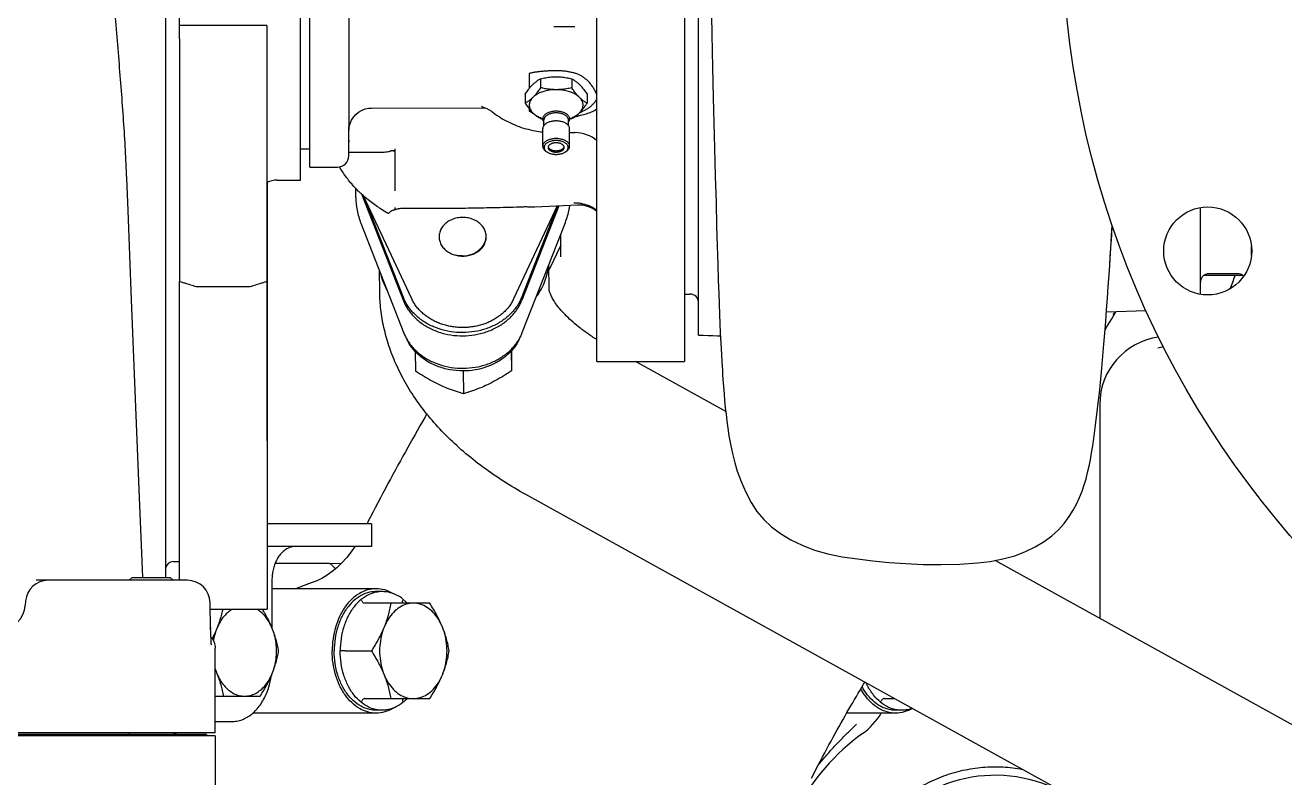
# Model space of a CAD drawing. Header units: millimetres. Extents: x 156850 to 204135, y 56350 to 74150.
# Drawn here: x 174448.3 to 174671.2, y 61347.1 to 61480.2 of the extents above; entities that cross this region are included whole.
import ezdxf

# ---------------------------------------------------------------- set-up
doc = ezdxf.new("R2010")
doc.units = ezdxf.units.MM
doc.header["$LTSCALE"] = 150
doc.layers.add('-----33 Equipment', color=5, linetype='Continuous')

# ---------------------------------------------------------------- blocks, each defined once
blk = doc.blocks.new('X-2F-PLAN$0$A$C73FA2420')
at = {"color": 0, "linetype": 'Continuous'}
for p, q in [((1600.24, 1156.3), (1600.24, 1276.97)), ((1600.46, 1157.86), (1600.46, 1272.86)), ((1600.73, 1156.34), (1600.73, 1274.36)), ((1624.08, 1189.87), (1623.3, 1189.94)), ((1627.73, 1161.23), (1627.73, 1188)), ((1600.73, 1171.63), (1600.46, 1171.63)), ((1628.24, 1171.01), (1627.73, 1171.52)), ((1628.24, 1171.01), (1628.24, 1164.26)), ((1693.13, 1171.75), (1698.85, 1171.97)), ((1698.85, 1171.97), (1699.55, 1172)), ((1600.73, 1163.63), (1600.46, 1163.63)), ((1628.24, 1164.26), (1627.73, 1163.75)), ((1628.24, 1165.05), (1857.72, 1165.08)), ((1631.03, 1163.8), (1631.03, 1162.66)), ((1627.73, 1162.65), (1680.59, 1162.66)), ((1723.51, 1162.66), (1680.59, 1162.66)), ((1723.51, 1162.66), (1736.29, 1162.66)), ((1725.95, 1162.66), (1725.95, 1147.16)), ((1679.65, 1150.16), (1679.65, 1159.66)), ((1600.46, 1157.86), (1600.24, 1157.86)), ((1617.5, 1157.06), (1617.95, 1157.08)), ((1617.72, 1157.07), (1618.2, 1157.09)), ((1617.95, 1157.08), (1618.76, 1157.11)), ((1618.46, 1157.1), (1619.38, 1157.13)), ((1619.06, 1157.12), (1619.73, 1157.14)), ((1619.38, 1157.13), (1620.46, 1157.16)), ((1620.08, 1157.15), (1621.25, 1157.18)), ((1620.84, 1157.17), (1622.1, 1157.2)), ((1622.6, 1157.21), (1622.6, 1147.15)), ((1622.99, 1157.22), (1623.63, 1157.23)), ((1622.99, 1157.22), (1622.99, 1157.22)), ((1623.63, 1157.23), (1623.72, 1157.23)), ((1623.72, 1157.23), (1623.74, 1157.23)), ((1600.24, 1156.3), (1587.25, 1156.3)), ((1600.73, 1156.34), (1615.73, 1156.34)), ((1602.73, 1156.34), (1602.73, 1153.41)), ((1607.23, 1156.34), (1607.23, 1148.36)), ((1604.23, 1127.84), (1604.23, 1149.67)), ((1627.73, 1146.28), (1619.35, 1146.28)), ((1624.1, 1147.15), (1622.6, 1147.15)), ((1680.59, 1147.16), (1624.1, 1147.15)), ((1680.59, 1147.14), (1624.1, 1147.15)), ((1626.23, 1127.84), (1626.23, 1146.28)), ((1633.73, 1128.68), (1633.73, 1147.15)), ((1637.73, 1128.68), (1637.73, 1147.15)), ((1723.51, 1147.16), (1680.59, 1147.16)), ((1698.13, 1147.14), (1680.59, 1147.14)), ((1725.9, 1147.16), (1723.51, 1147.16)), ((1630.73, 1136.44), (1630.73, 1145.7)), ((1698.54, 1145.38), (1698.54, 1141.22)), ((1698.54, 1141.22), (1704.08, 1141.22)), ((1700.83, 1139.58), (1786.68, 1139.59)), ((1700.83, 1139.58), (1700.83, 1134.67)), ((1704.08, 1141.22), (1788.97, 1141.23)), ((1704.08, 1141.22), (1704.08, 1139.58)), ((1627.7, 1138.17), (1627.7, 1138.18)), ((1630.67, 1134.04), (1630.73, 1136.42)), ((1630.73, 1136.42), (1630.73, 1136.44)), ((1615.23, 1133.31), (1615.23, 1128.68)), ((1702.83, 1132.67), (1707.98, 1132.67)), ((1703.49, 1132.67), (1703.49, 1126.62)), ((1751.51, 1132.67), (1707.35, 1132.67)), ((1690.89, 1130.53), (1671.46, 1122.92)), ((1696.08, 1130.4), (1677.2, 1122.99)), ((1677.51, 1121.53), (1695.85, 1130.14)), ((1695.46, 1131.44), (1697.12, 1131.46)), ((1606.8, 1129.87), (1606.8, 1118.35)), ((1623.67, 1118.35), (1623.67, 1129.87)), ((1637.73, 1128.68), (1633.73, 1128.68)), ((1677.77, 1123), (1695.21, 1129.84)), ((1711.28, 1128.68), (1711.35, 1108.61)), ((1604.73, 1126.78), (1604.73, 1127.84)), ((1625.73, 1126.78), (1625.73, 1127.84)), ((1678.78, 1127.21), (1682.55, 1127.26)), ((1692.83, 1125.96), (1692.73, 1125.8)), ((1693.71, 1124.52), (1693.28, 1124.52)), ((1704.04, 1124.52), (1696.66, 1124.52)), ((1693.57, 1123.1), (1693.57, 1115.17)), ((1668.23, 1120.91), (1664.73, 1120.87)), ((1664.77, 1112.42), (1660.75, 1112.37)), ((1668.37, 1103.92), (1664.81, 1103.87)), ((1693.99, 1095.78), (1677.51, 1103.51)), ((1573.25, 975.43), (1642.89, 1101.33)), ((1671.56, 1101.97), (1691.05, 1094.35)), ((1694, 1095.52), (1677.29, 1102.05)), ((1693.99, 1095.75), (1677.86, 1102.05)), ((1713.74, 1101.48), (1712.15, 1101.48)), ((1693.78, 1099.73), (1694.17, 1092.22)), ((1711.14, 1100.74), (1710.76, 1100.74)), ((1717.41, 1100.74), (1714.74, 1100.74)), ((1679.19, 1097.21), (1683.56, 1097.27)), ((1683.22, 1096.98), (1682.64, 1097.26)), ((1704.51, 1098.36), (1707.64, 1098.36)), ((1708.2, 1098.15), (1709.18, 1098.15)), ((1716.47, 1098.73), (1714.88, 1098.73)), ((1684.94, 1095.17), (1688.96, 1095.17)), ((1725.71, 1096.37), (1725.71, 1092.69)), ((1704.51, 1093.6), (1707.64, 1093.6)), ((1706.95, 1093.6), (1706.95, 1092.69)), ((1708.2, 1093.82), (1709.18, 1093.82)), ((1716.47, 1093.23), (1714.88, 1093.23)), ((1713.74, 1090.48), (1712.15, 1090.48)), ((1666.45, 1088.76), (1666.45, 1073.26)), ((1666.45, 1088.76), (1667.95, 1088.76)), ((1667.95, 1088.76), (1740.25, 1088.77)), ((1657.62, 1065.98), (1666.45, 1081.95)), ((1668.07, 1073.26), (1666.45, 1073.26)), ((1740.25, 1073.27), (1668.07, 1073.26)), ((1678.36, 1073.27), (1678.36, 1072.3)), ((1671.09, 1070.77), (1790.48, 1070.77)), ((1648.53, 1064.38), (1648.53, 1064.38)), ((1604.23, 1035.91), (1604.23, 1044.58)), ((1606.8, 1037.94), (1606.8, 1036.09)), ((1604.73, 1034.85), (1604.73, 1035.91)), ((1599.5, 960.91), (1631.24, 1018.28)), ((1640.13, 1004.47), (1640.13, 1004.47)), ((1658.85, 999.78), (1621, 999.78)), ((1674.02, 997.65), (1675.24, 996.92)), ((1674.72, 997.43), (1674.72, 997.42)), ((1674.72, 997.43), (1675.23, 996.98)), ((1675.42, 991.56), (1675.18, 998.6)), ((1681.75, 998.13), (1683.48, 998.02)), ((1683.48, 998.02), (1684.98, 997.93)), ((1683.56, 998.02), (1686.64, 997.81)), ((1684.98, 997.93), (1686.44, 997.83)), ((1686.64, 997.81), (1688.79, 997.67)), ((1688.75, 997.68), (1690.51, 997.56)), ((1688.92, 997.67), (1690.52, 997.56)), ((1678.34, 981.98), (1680.45, 981.98)), ((1680.45, 981.98), (1683.98, 981.98)), ((1681.65, 974.43), (1681.65, 981.39)), ((1683.98, 981.98), (1693.65, 981.98)), ((1681.97, 975.36), (1681.97, 980.46)), ((1685.22, 972.94), (1686.77, 972.94))]:
    blk.add_line(p, q, dxfattribs=at)
for points in [[(1627.73, 1175.79), (1627.74, 1175.89), (1627.77, 1175.98), (1627.78, 1176)], [(1640.9, 1169.65), (1659.86, 1170.43), (1677.38, 1171.14), (1693.13, 1171.75)], [(1628.24, 1169.12), (1634, 1169.36), (1640.9, 1169.65)], [(1616.33, 1156.99), (1616.32, 1156.99), (1616.33, 1156.99), (1616.36, 1157), (1616.42, 1157), (1616.49, 1157.01), (1616.58, 1157.01), (1616.69, 1157.02), (1616.82, 1157.03), (1616.96, 1157.04), (1617.13, 1157.05), (1617.31, 1157.06), (1617.5, 1157.06)], [(1621.66, 1157.19), (1623, 1157.22), (1623.46, 1157.23)], [(1627.7, 1138.17), (1627.09, 1139.8), (1626.23, 1142.11)], [(1633.73, 1131.58), (1632.77, 1132.25), (1631.75, 1133.05), (1630.77, 1133.94), (1629.93, 1134.82), (1629.27, 1135.62), (1628.74, 1136.33), (1628.34, 1136.95), (1628.05, 1137.46), (1627.85, 1137.84), (1627.74, 1138.07), (1627.7, 1138.17)], [(1705.09, 1132.67), (1705.19, 1132.66), (1705.33, 1132.63), (1705.46, 1132.59), (1705.54, 1132.55), (1705.57, 1132.53)], [(1707.28, 1132.67), (1707.94, 1132.61), (1708.57, 1132.45), (1709.15, 1132.2), (1709.69, 1131.86), (1710.16, 1131.44), (1710.56, 1130.96), (1710.88, 1130.41), (1711.12, 1129.8), (1711.25, 1129.14), (1711.28, 1128.68)], [(1657.19, 1118.85), (1656.54, 1119.23), (1655.8, 1119.66), (1655.05, 1120.08), (1654.3, 1120.51), (1653.55, 1120.94), (1652.79, 1121.37), (1652.02, 1121.81), (1651.25, 1122.24), (1650.47, 1122.67), (1649.68, 1123.11), (1648.89, 1123.55), (1648.09, 1123.98), (1647.28, 1124.42), (1646.47, 1124.86), (1645.65, 1125.31), (1644.83, 1125.75), (1643.99, 1126.19), (1643.15, 1126.64), (1642.3, 1127.09), (1641.44, 1127.54), (1640.58, 1127.99), (1639.7, 1128.44), (1638.82, 1128.89), (1637.93, 1129.34), (1637.73, 1129.44)], [(1693.62, 1127.26), (1693.39, 1126.89), (1693.1, 1126.41), (1692.83, 1125.97)], [(1711.44, 1108.84), (1711.34, 1108.56), (1711.19, 1108.23), (1710.98, 1107.85), (1710.73, 1107.44), (1710.51, 1107.15)], [(1711.53, 1109.16), (1711.54, 1109.19), (1711.53, 1109.15), (1711.5, 1109.03), (1711.44, 1108.84)], [(1687.02, 1095.17), (1685.45, 1095.9), (1683.22, 1096.98)], [(1694.17, 1092.22), (1694.18, 1091.97), (1694.14, 1091.34), (1694, 1090.66), (1693.76, 1089.96), (1693.42, 1089.28), (1693.06, 1088.77)], [(1671.09, 1070.77), (1671.08, 1069.95), (1671.07, 1069.08), (1671.04, 1068.25), (1671.01, 1067.47), (1670.97, 1066.91)], [(1592.71, 1050.79), (1593.49, 1050.4), (1594.26, 1050), (1595.01, 1049.61), (1595.76, 1049.22), (1596.49, 1048.84), (1597.2, 1048.46), (1597.91, 1048.08), (1598.6, 1047.71), (1599.28, 1047.34), (1599.95, 1046.98), (1600.6, 1046.62), (1601.25, 1046.26), (1601.88, 1045.91), (1602.51, 1045.56), (1603.13, 1045.21), (1603.73, 1044.86), (1604.33, 1044.52), (1604.92, 1044.18), (1605.5, 1043.85), (1606.08, 1043.51), (1606.64, 1043.18), (1607.2, 1042.86), (1607.75, 1042.53), (1608.29, 1042.21), (1608.83, 1041.89), (1609.36, 1041.58), (1609.72, 1041.36)], [(1704.16, 1067.95), (1699.23, 1067.82), (1694.59, 1067.69), (1690.41, 1067.58)], [(1718.48, 1068.3), (1713.14, 1068.18), (1704.16, 1067.95)], [(1743.52, 1068.83), (1730.83, 1068.57), (1724.36, 1068.42), (1718.48, 1068.3)], [(1664.78, 1066.57), (1664.12, 1066.52), (1663.26, 1066.46), (1662.01, 1066.37), (1660.75, 1066.27), (1659.53, 1066.17), (1658.33, 1066.05), (1657.12, 1065.92), (1655.9, 1065.78), (1654.63, 1065.61), (1653.27, 1065.4), (1651.8, 1065.13), (1650.18, 1064.79), (1648.53, 1064.38)], [(1678.46, 1067.21), (1674.77, 1067.08), (1671.5, 1066.93), (1668.77, 1066.8), (1666.53, 1066.67), (1664.78, 1066.57)], [(1690.41, 1067.58), (1686.88, 1067.49), (1683.63, 1067.38), (1680.8, 1067.29), (1678.46, 1067.21)], [(1648.53, 1064.38), (1647.05, 1063.93), (1645.22, 1063.27), (1643.32, 1062.43), (1641.52, 1061.48), (1639.92, 1060.45), (1638.48, 1059.26), (1637.19, 1057.87), (1636.01, 1056.27), (1634.91, 1054.47), (1633.92, 1052.47), (1633.07, 1050.27), (1632.39, 1047.88), (1631.91, 1045.34), (1631.52, 1042.68), (1631.17, 1039.92), (1630.89, 1037.05), (1630.68, 1034.08), (1630.55, 1031.01), (1630.52, 1027.83), (1630.6, 1024.57), (1630.8, 1021.42)], [(1630.8, 1021.42), (1631.07, 1019.18), (1631.5, 1016.93), (1632.08, 1014.84), (1632.81, 1012.92), (1633.65, 1011.19), (1634.59, 1009.64), (1635.59, 1008.28), (1636.65, 1007.11), (1637.8, 1006.08), (1639.02, 1005.17), (1640.13, 1004.47)], [(1640.13, 1004.47), (1641.2, 1003.9), (1642.38, 1003.35), (1643.52, 1002.9), (1644.62, 1002.53), (1645.7, 1002.21), (1646.79, 1001.94), (1647.9, 1001.68), (1649.06, 1001.45), (1650.27, 1001.23), (1651.55, 1001.02), (1652.79, 1000.83)], [(1652.8, 1000.83), (1655.16, 1000.51), (1658.04, 1000.16), (1661.41, 999.79), (1665.27, 999.41), (1669.51, 999.05)], [(1669.51, 999.05), (1671.43, 998.89), (1673.49, 998.73), (1675.56, 998.57), (1677.64, 998.42), (1679.71, 998.27), (1681.75, 998.13)], [(1672.06, 998.85), (1672.69, 998.46), (1674.02, 997.65)], [(1686.44, 997.83), (1688.78, 997.68), (1688.92, 997.67)]]:
    blk.add_lwpolyline(points, dxfattribs=at)
for centre, radius in [((1743.73, 841.29), 165.1), ((1686, 980.68), 7.78)]:
    blk.add_circle(centre, radius, dxfattribs=at)
for centre, radius, start, end in [((1623.73, 1194.92), 5, 188.3649, 265), ((1623.73, 1185.89), 4, 359.9999, 85), ((1599.76, 1163.86), 1, 337.3801, 346.6162), ((1629.78, 1163.8), 1.25, 0.0079, 78.7579), ((1603.36, 1162.36), 2.9, 157.3801, 180), ((1623.73, 1161.23), 4, 270.1329, 0), ((1694.54, 1145.38), 4, 0.0079, 26.4041), ((1702.83, 1134.67), 2, 180.0079, 270.0079), ((1700.95, 1092.68), 6, 319.2436, 0.0079), ((1676.84, 1072.3), 1.52, 269.9935, 359.9935), ((1568.23, 1018.28), 40, 35.9117, 61.8029), ((1568.23, 1018.28), 25, 164.454, 140.7462), ((1610.35, 1048.78), 12, 215.9117, 239.3426), ((1658.85, 987.78), 12, 7.571, 90), ((1685.73, 990.28), 15, 244.6053, 254.1854)]:
    blk.add_arc(centre, radius, start, end, dxfattribs=at)
for points, start_tangent, end_tangent in [([(1699.55, 1172), (1704.49, 1172.24), (1709.69, 1172.57), (1715.01, 1172.96), (1720.43, 1173.39), (1725.92, 1173.85), (1731.45, 1174.32), (1737, 1174.8), (1742.57, 1175.28)], (0.999142, 0.041412), (0.996284, 0.08613)), ([(1679.65, 1159.66), (1679.97, 1160.66), (1680.28, 1161.66), (1680.47, 1162.27)], (0.296368, 0.955074), (0.297653, 0.954674)), ([(1680.47, 1162.27), (1680.59, 1162.66)], (0.297653, 0.954674), (0.297842, 0.954615)), ([(1617.69, 1157.07), (1617.66, 1157.04), (1617.23, 1156.74), (1616.76, 1156.52), (1616.26, 1156.39), (1615.73, 1156.34)], (-0.756805, -0.65364), (-1, 0)), ([(1611.23, 1156.02), (1610.25, 1155.65), (1609.26, 1155.35), (1608.25, 1155.1), (1607.23, 1154.89)], (-0.92582, -0.377964), (-0.985438, -0.170033)), ([(1611.23, 1156.02), (1610.1, 1155.46), (1609.11, 1154.76), (1608.31, 1153.95), (1607.72, 1153.06), (1607.35, 1152.1), (1607.23, 1151.12)], (-0.92582, -0.377964), (0, -1)), ([(1612.19, 1156.36), (1611.23, 1156.02)], (-0.960306, -0.278948), (-0.92582, -0.377964)), ([(1611.96, 1156.34), (1611.23, 1156.02)], (-0.909482, -0.415744), (-0.92582, -0.377964)), ([(1619.23, 1156.02), (1617.97, 1156.44), (1616.99, 1156.64)], (-0.92582, 0.377964), (-0.987638, 0.156755)), ([(1619.23, 1156.02), (1618.25, 1156.46), (1617.42, 1156.87)], (-0.92582, 0.377964), (-0.884475, 0.466587)), ([(1622.62, 1153.29), (1622.16, 1153.95), (1621.36, 1154.76), (1620.38, 1155.46), (1619.23, 1156.02)], (-0.506428, 0.862282), (-0.92582, 0.377964)), ([(1622.6, 1155.01), (1622.21, 1155.1), (1621.21, 1155.35), (1620.22, 1155.65), (1619.23, 1156.02)], (-0.980183, 0.198094), (-0.92582, 0.377964)), ([(1602.73, 1153.41), (1602.82, 1152.47), (1603.07, 1151.56), (1603.49, 1150.68), (1604.07, 1149.84), (1604.8, 1149.07), (1605.66, 1148.36), (1606.65, 1147.75), (1607.73, 1147.23), (1608.91, 1146.82), (1610.14, 1146.52), (1610.77, 1146.41)], (0, -1), (0.989926, -0.141585)), ([(1607.23, 1151.12), (1607.36, 1150.14), (1607.72, 1149.19), (1608.31, 1148.3), (1609.11, 1147.49), (1610.09, 1146.79), (1611.23, 1146.22)], (0, -1), (0.92582, -0.377964)), ([(1607.23, 1148.36), (1608.25, 1147.73), (1609.26, 1147.16), (1610.25, 1146.66), (1611.23, 1146.22)], (0.84076, -0.541408), (0.92582, -0.377964)), ([(1619.23, 1146.22), (1620.37, 1146.79), (1621.36, 1147.49), (1622.16, 1148.3), (1622.62, 1148.95)], (0.92582, 0.377964), (0.506395, 0.862302)), ([(1619.23, 1146.22), (1620.22, 1146.66), (1621.21, 1147.16), (1622.21, 1147.73), (1622.61, 1147.97)], (0.92582, 0.377964), (0.851967, 0.523596)), ([(1680.47, 1147.54), (1680.28, 1148.16), (1679.97, 1149.16), (1679.65, 1150.16)], (-0.297661, 0.954672), (-0.296376, 0.955071)), ([(1611.23, 1146.22), (1612.22, 1145.86), (1613.21, 1145.55), (1614.21, 1145.3), (1615.23, 1145.1)], (0.92582, -0.377964), (0.985438, -0.170033)), ([(1611.23, 1146.22), (1612.5, 1145.81), (1613.85, 1145.55), (1615.23, 1145.47), (1616.62, 1145.55), (1617.97, 1145.81), (1619.23, 1146.22)], (0.92582, -0.377964), (0.92582, 0.377964)), ([(1615.23, 1145.1), (1616.25, 1145.3), (1617.26, 1145.55), (1618.25, 1145.86), (1619.23, 1146.22)], (0.985438, 0.170033), (0.92582, 0.377964)), ([(1633.73, 1142.07), (1633.66, 1142.73), (1633.44, 1143.37), (1633.08, 1143.98), (1632.59, 1144.54), (1631.98, 1145.04), (1631.26, 1145.47), (1630.46, 1145.82), (1629.59, 1146.07), (1628.67, 1146.22), (1627.73, 1146.28)], (0, 1), (-1, 0)), ([(1680.59, 1147.16), (1680.47, 1147.54)], (-0.29785, 0.954613), (-0.297661, 0.954672)), ([(1604.23, 1127.84), (1604.45, 1129.36), (1605.07, 1130.81), (1606.09, 1132.16), (1607.46, 1133.34), (1609.12, 1134.31), (1611.02, 1135.02), (1613.09, 1135.47), (1615.23, 1135.62)], (0, 1), (1, 0)), ([(1604.73, 1127.84), (1604.79, 1128.61), (1605.25, 1130.13), (1606.14, 1131.55), (1607.43, 1132.81), (1609.06, 1133.84), (1610.96, 1134.62), (1613.05, 1135.1), (1615.23, 1135.26)], (0, 1), (1, 0)), ([(1626.23, 1127.84), (1626.02, 1129.36), (1625.4, 1130.81), (1624.38, 1132.16), (1623.01, 1133.34), (1621.35, 1134.31), (1619.44, 1135.02), (1617.38, 1135.47), (1615.23, 1135.62)], (0, 1), (-1, 0)), ([(1625.73, 1127.84), (1625.68, 1128.61), (1625.22, 1130.13), (1624.33, 1131.55), (1623.04, 1132.81), (1621.41, 1133.84), (1619.5, 1134.62), (1617.42, 1135.1), (1615.23, 1135.26)], (0, 1), (-1, 0)), ([(1630.3, 1135.55), (1629.77, 1135.04), (1629.76, 1135.03)], (-0.751885, -0.659294), (-0.666767, -0.745267)), ([(1630.3, 1135.55), (1630.45, 1135.71), (1630.57, 1135.88), (1630.66, 1136.06), (1630.72, 1136.25), (1630.73, 1136.42)], (0.751856, 0.659328), (0.024897, 0.99969)), ([(1604.83, 1127.8), (1605.25, 1129.07), (1606.14, 1130.49), (1607.43, 1131.75), (1609.06, 1132.78), (1610.96, 1133.56), (1613.05, 1134.04), (1615.23, 1134.2)], (0.1942, 0.980962), (1, 0)), ([(1625.63, 1127.8), (1625.22, 1129.07), (1624.33, 1130.49), (1623.04, 1131.75), (1621.41, 1132.78), (1619.5, 1133.56), (1617.42, 1134.04), (1615.23, 1134.2)], (-0.1942, 0.980962), (-1, 0)), ([(1615.23, 1133.31), (1615.23, 1133.49), (1615.23, 1133.7), (1615.23, 1133.9), (1615.23, 1134.07)], (0, 1), (0, 1)), ([(1696.42, 1130.8), (1696.6, 1130.99), (1698.3, 1132.53), (1700.11, 1133.84), (1700.86, 1134.3)], (0.694851, 0.719153), (0.86333, 0.50464)), ([(1606.8, 1129.87), (1606.76, 1130.03), (1606.64, 1130.19), (1606.48, 1130.33), (1606.3, 1130.42)], (0, 1), (-0.92582, 0.377964)), ([(1623.67, 1129.87), (1623.71, 1130.03), (1623.83, 1130.19), (1623.99, 1130.33), (1624.17, 1130.42)], (0, 1), (0.92582, 0.377964)), ([(1695.46, 1131.44), (1693.23, 1131.21), (1690.89, 1130.53)], (-0.999907, -0.013635), (-0.930983, -0.365063)), ([(1693.66, 1127.32), (1695.05, 1129.25), (1696.06, 1130.42)], (0.544053, 0.839051), (0.67802, 0.735043)), ([(1696.06, 1130.42), (1696.42, 1130.8)], (0.67802, 0.735043), (0.694851, 0.719153)), ([(1615.23, 1128.68), (1614.17, 1128.02), (1613.11, 1127.42), (1612.06, 1126.88), (1611.02, 1126.43)], (-0.84076, -0.541408), (-0.92582, -0.377964)), ([(1619.45, 1126.43), (1618.41, 1126.88), (1617.36, 1127.42), (1616.3, 1128.02), (1615.23, 1128.68)], (-0.92582, 0.377964), (-0.84076, 0.541408)), ([(1605.16, 1124.71), (1605.07, 1124.86), (1604.45, 1126.32), (1604.23, 1127.84)], (-0.527024, 0.84985), (0, 1)), ([(1604.73, 1126.78), (1604.79, 1127.55), (1604.83, 1127.8)], (0, 1), (0.1942, 0.980962)), ([(1605.15, 1124.71), (1604.79, 1126), (1604.73, 1126.78)], (-0.378535, 0.925587), (0, 1)), ([(1611.02, 1126.43), (1609.6, 1125.7), (1608.41, 1124.77), (1607.53, 1123.69), (1606.98, 1122.5), (1606.8, 1121.26)], (-0.92582, -0.377964), (0, -1)), ([(1611.02, 1126.43), (1609.98, 1126.04), (1608.93, 1125.71), (1607.87, 1125.45), (1606.8, 1125.24)], (-0.92582, -0.377964), (-0.985438, -0.170033)), ([(1619.45, 1126.43), (1617.84, 1126.93), (1616.12, 1127.19), (1614.35, 1127.19), (1612.63, 1126.93), (1611.02, 1126.43)], (-0.92582, 0.377964), (-0.92582, -0.377964)), ([(1623.67, 1121.26), (1623.48, 1122.5), (1622.94, 1123.69), (1622.06, 1124.77), (1620.88, 1125.69), (1619.45, 1126.43)], (0, 1), (-0.92582, 0.377964)), ([(1623.67, 1125.24), (1622.6, 1125.45), (1621.54, 1125.71), (1620.49, 1126.04), (1619.45, 1126.43)], (-0.985438, 0.170033), (-0.92582, 0.377964)), ([(1625.31, 1124.71), (1625.4, 1124.86), (1626.02, 1126.32), (1626.23, 1127.84)], (0.527024, 0.84985), (0, 1)), ([(1625.32, 1124.71), (1625.68, 1126), (1625.73, 1126.78)], (0.378535, 0.925587), (0, 1)), ([(1625.73, 1126.78), (1625.68, 1127.55), (1625.63, 1127.8)], (0, 1), (-0.1942, 0.980962)), ([(1642.89, 1101.33), (1645.22, 1105.25), (1647.76, 1108.94), (1650.49, 1112.37), (1653.4, 1115.49), (1656.44, 1118.28), (1659.58, 1120.69), (1662.78, 1122.7), (1666.01, 1124.33), (1669.23, 1125.58), (1672.44, 1126.46), (1675.63, 1127.01), (1678.78, 1127.21)], (0.484022, 0.875056), (0.999907, 0.013621)), ([(1681.86, 1127.01), (1681.49, 1126.92), (1680.12, 1126.44), (1679.03, 1125.9)], (-0.973368, -0.229249), (-0.870344, -0.492444)), ([(1692.73, 1125.8), (1692.69, 1125.7), (1692.7, 1125.6), (1692.74, 1125.52), (1692.84, 1125.44)], (-0.487933, -0.872881), (0.861963, -0.506971)), ([(1693.66, 1127.32), (1693.64, 1127.29), (1693.62, 1127.26)], (-0.544226, -0.838939), (-0.507673, -0.86155)), ([(1703.49, 1126.63), (1703.52, 1126.18), (1703.59, 1125.69), (1703.73, 1125.17)], (0.000023, -1), (0.287513, -0.957777)), ([(1606.18, 1123.01), (1606.14, 1123.06), (1605.25, 1124.48), (1605.15, 1124.71)], (-0.639571, 0.768732), (-0.378535, 0.925587)), ([(1624.28, 1123.01), (1624.33, 1123.06), (1625.22, 1124.48), (1625.32, 1124.71)], (0.639571, 0.768732), (0.378535, 0.925587)), ([(1693.31, 1124.53), (1693.23, 1124.75), (1693.14, 1124.95), (1693.06, 1125.13), (1692.99, 1125.27), (1692.91, 1125.38), (1692.84, 1125.44)], (-0.325623, 0.9455), (-0.861963, 0.506971)), ([(1693.28, 1124.52), (1693.37, 1124.32), (1693.44, 1124.1), (1693.5, 1123.87), (1693.54, 1123.62), (1693.56, 1123.36), (1693.57, 1123.1)], (0.429541, -0.903047), (0.000138, -1)), ([(1703.67, 1124.52), (1703.68, 1124.74), (1703.7, 1124.96), (1703.73, 1125.17)], (0.029036, 0.999578), (0.135313, 0.990803)), ([(1703.73, 1124.52), (1703.73, 1124.74), (1703.73, 1124.96), (1703.73, 1125.17)], (-0.000115, 1), (-0.000062, 1)), ([(1606.35, 1122.82), (1606.18, 1123.01)], (-0.664574, 0.747223), (-0.639571, 0.768732)), ([(1606.48, 1123.18), (1606.3, 1123.13)], (-0.989806, -0.142419), (-0.92582, -0.377964)), ([(1606.77, 1122.39), (1606.35, 1122.82)], (-0.719955, 0.694021), (-0.664574, 0.747223)), ([(1606.68, 1123.16), (1606.64, 1123.18), (1606.48, 1123.18)], (-0.926496, 0.376304), (-0.989806, -0.142419)), ([(1606.8, 1122.98), (1606.76, 1123.11), (1606.68, 1123.16)], (0, 1), (-0.926496, 0.376304)), ([(1606.8, 1121.26), (1606.99, 1120.02), (1607.53, 1118.84), (1608.41, 1117.76), (1609.59, 1116.83), (1611.02, 1116.1)], (0, -1), (0.92582, -0.377964)), ([(1619.45, 1116.1), (1620.87, 1116.83), (1622.06, 1117.76), (1622.94, 1118.84), (1623.48, 1120.03), (1623.67, 1121.26)], (0.92582, 0.377964), (0, 1)), ([(1623.67, 1122.98), (1623.71, 1123.11), (1623.79, 1123.16)], (0, 1), (0.926936, 0.375219)), ([(1623.7, 1122.39), (1624.12, 1122.82)], (0.719955, 0.694021), (0.664539, 0.747253)), ([(1623.79, 1123.16), (1623.83, 1123.18), (1623.99, 1123.18)], (0.926936, 0.375219), (0.989806, -0.142419)), ([(1623.99, 1123.18), (1624.17, 1123.13)], (0.989806, -0.142419), (0.92582, -0.377964)), ([(1624.12, 1122.82), (1624.28, 1123.01)], (0.664539, 0.747253), (0.639571, 0.768732)), ([(1670.31, 1122.35), (1669.86, 1122.07), (1668.43, 1120.87), (1667.21, 1119.35), (1666.26, 1117.57), (1665.61, 1115.6), (1665.29, 1113.51), (1665.3, 1111.38), (1665.64, 1109.29), (1666.31, 1107.32), (1667.28, 1105.54), (1668.51, 1104.02), (1669.95, 1102.81), (1670.83, 1102.29)], (-0.861659, -0.507488), (0.891339, -0.453337)), ([(1668.21, 1120.93), (1669.7, 1122.05), (1670.3, 1122.37)], (0.733886, 0.679273), (0.900696, 0.43445)), ([(1671.46, 1122.92), (1670.31, 1122.35)], (-0.930983, -0.365063), (-0.861659, -0.507488)), ([(1677.2, 1122.99), (1675.6, 1122.15), (1674.17, 1120.95), (1672.95, 1119.43), (1672, 1117.65), (1671.35, 1115.67), (1671.02, 1113.58), (1671.03, 1111.45), (1671.38, 1109.36), (1672.05, 1107.39), (1673.01, 1105.61), (1674.24, 1104.09), (1675.68, 1102.89), (1677.29, 1102.05)], (-0.930983, -0.365063), (0.931417, -0.363954)), ([(1677.86, 1102.05), (1676.26, 1102.9), (1674.81, 1104.1), (1673.59, 1105.62), (1672.62, 1107.4), (1671.95, 1109.37), (1671.61, 1111.46), (1671.6, 1113.59), (1671.92, 1115.68), (1672.57, 1117.65), (1673.52, 1119.43), (1674.74, 1120.95), (1676.17, 1122.16), (1677.3, 1122.8)], (-0.931417, 0.363954), (0.90552, 0.424304)), ([(1677.51, 1103.51), (1676.84, 1103.87), (1676.2, 1104.3), (1675.59, 1104.81), (1675.03, 1105.38), (1674.51, 1106.01), (1674.04, 1106.69), (1673.63, 1107.43), (1673.27, 1108.21), (1672.98, 1109.03), (1672.74, 1109.87), (1672.58, 1110.74), (1672.47, 1111.63), (1672.44, 1112.52), (1672.47, 1113.41), (1672.58, 1114.3), (1672.74, 1115.17), (1672.98, 1116.01), (1673.27, 1116.83), (1673.63, 1117.61), (1674.04, 1118.35), (1674.51, 1119.03), (1675.03, 1119.66), (1675.59, 1120.23), (1676.2, 1120.74), (1676.84, 1121.17), (1677.51, 1121.53)], (-0.905307, 0.424757), (0.905178, 0.425032)), ([(1677.3, 1122.8), (1677.77, 1123)], (0.90552, 0.424304), (0.930983, 0.365063)), ([(1662.3, 1116.61), (1663.02, 1118.02), (1663.84, 1119.46), (1664.73, 1120.87)], (0.424226, 0.905556), (0.549648, 0.835396)), ([(1664.77, 1112.44), (1664.98, 1114.8), (1665.62, 1117.06), (1666.65, 1119.08), (1668.04, 1120.77), (1668.21, 1120.93)], (-0.003538, 0.999994), (0.733886, 0.679273)), ([(1606.8, 1118.35), (1607.87, 1117.69), (1608.93, 1117.09), (1609.98, 1116.56), (1611.02, 1116.1)], (0.84076, -0.541408), (0.92582, -0.377964)), ([(1619.45, 1116.1), (1620.49, 1116.56), (1621.54, 1117.09), (1622.6, 1117.69), (1623.67, 1118.35)], (0.92582, 0.377964), (0.84076, 0.541408)), ([(1611.02, 1116.1), (1612.06, 1115.71), (1613.11, 1115.38), (1614.17, 1115.12), (1615.23, 1114.91)], (0.92582, -0.377964), (0.985438, -0.170033)), ([(1611.02, 1116.1), (1612.63, 1115.59), (1614.35, 1115.33), (1616.12, 1115.33), (1617.84, 1115.59), (1619.45, 1116.1)], (0.92582, -0.377964), (0.92582, 0.377964)), ([(1615.23, 1114.91), (1616.3, 1115.12), (1617.36, 1115.38), (1618.41, 1115.71), (1619.45, 1116.1)], (0.985438, 0.170033), (0.92582, 0.377964)), ([(1660.75, 1112.37), (1661.17, 1113.77), (1661.69, 1115.2), (1662.3, 1116.61)], (0.267843, 0.963462), (0.424226, 0.905556)), ([(1688.51, 1116.7), (1688.11, 1116.67), (1687.72, 1116.59), (1687.34, 1116.45), (1686.97, 1116.26), (1686.63, 1116.01), (1686.31, 1115.72), (1686.02, 1115.39), (1685.76, 1115.02), (1685.54, 1114.61), (1685.36, 1114.18), (1685.23, 1113.72), (1685.14, 1113.25), (1685.09, 1112.76), (1685.09, 1112.28), (1685.14, 1111.8), (1685.23, 1111.32), (1685.36, 1110.87), (1685.54, 1110.43), (1685.76, 1110.03), (1686.02, 1109.65), (1686.31, 1109.32), (1686.63, 1109.03), (1686.97, 1108.79), (1687.34, 1108.6), (1687.72, 1108.46), (1688.11, 1108.37), (1688.51, 1108.34)], (-1, -0.000155), (1, 0.000105)), ([(1688.51, 1108.34), (1688.9, 1108.37), (1689.3, 1108.46), (1689.68, 1108.6), (1690.04, 1108.79), (1690.39, 1109.03), (1690.71, 1109.32), (1691, 1109.65), (1691.25, 1110.03), (1691.47, 1110.43), (1691.65, 1110.87), (1691.79, 1111.32), (1691.88, 1111.8), (1691.92, 1112.28), (1691.92, 1112.77), (1691.88, 1113.25), (1691.79, 1113.72), (1691.65, 1114.18), (1691.47, 1114.61), (1691.25, 1115.02), (1691, 1115.39), (1690.71, 1115.72), (1690.39, 1116.01), (1690.04, 1116.26), (1689.68, 1116.45), (1689.3, 1116.59), (1688.9, 1116.67), (1688.51, 1116.7)], (1, 0.000155), (-1, -0.000105)), ([(1693.57, 1115.17), (1693.61, 1111.02), (1693.7, 1106.57), (1693.83, 1101.82)], (0.000138, -1), (0.032902, -0.999459)), ([(1662.34, 1108.11), (1661.72, 1109.52), (1661.19, 1110.96), (1660.75, 1112.37)], (-0.430847, 0.902425), (-0.274528, 0.961579)), ([(1664.77, 1112.43), (1664.77, 1112.44)], (-0.004482, 0.99999), (-0.003538, 0.999994)), ([(1664.77, 1112.41), (1664.77, 1112.43)], (-0.005997, 0.999982), (-0.004482, 0.99999)), ([(1670.84, 1102.3), (1670.37, 1102.5), (1668.82, 1103.48), (1667.44, 1104.81), (1666.31, 1106.44), (1665.47, 1108.3), (1664.95, 1110.32), (1664.77, 1112.41)], (-0.926481, 0.376341), (-0.005997, 0.999982)), ([(1685.12, 1112.64), (1685.26, 1113.87)], (-0.004482, 0.99999), (0.236747, 0.971571)), ([(1685.12, 1112.64), (1685.29, 1111.32), (1685.79, 1110.14), (1686.57, 1109.2), (1687.54, 1108.59), (1688.52, 1108.39)], (0.004482, -0.99999), (0.99937, -0.035504)), ([(1664.81, 1103.87), (1663.9, 1105.27), (1663.07, 1106.7), (1662.34, 1108.11)], (-0.556829, 0.830627), (-0.430847, 0.902425)), ([(1710.51, 1107.15), (1709.61, 1105.86), (1708.82, 1104.44), (1708.15, 1102.93), (1707.63, 1101.35), (1707.26, 1099.72), (1707.06, 1098.37)], (-0.611344, -0.791365), (-0.106872, -0.994273)), ([(1668.39, 1103.86), (1667.1, 1103.86), (1665.9, 1103.86), (1664.81, 1103.87)], (-1, 0), (-0.999994, 0.003451)), ([(1670.83, 1102.29), (1671.56, 1101.97)], (0.891339, -0.453337), (0.931417, -0.363954)), ([(1693.83, 1101.82), (1693.84, 1101.53), (1693.84, 1101.23), (1693.83, 1100.92), (1693.81, 1100.63), (1693.79, 1100.35), (1693.78, 1100.08), (1693.78, 1099.83), (1693.78, 1099.73)], (0.032902, -0.999459), (0.051221, -0.998687)), ([(1712.15, 1101.48), (1711.8, 1101.24), (1711.49, 1101.01), (1711.19, 1100.78), (1710.92, 1100.56)], (-0.826108, -0.563511), (-0.759818, -0.650135)), ([(1713.16, 1100.11), (1712.98, 1100.3), (1712.81, 1100.49), (1712.65, 1100.69), (1712.51, 1100.88), (1712.38, 1101.08), (1712.26, 1101.28), (1712.15, 1101.48)], (-0.704871, 0.709336), (-0.461828, 0.88697)), ([(1713.74, 1101.48), (1714.08, 1101.25), (1714.39, 1101.01), (1714.69, 1100.79), (1714.96, 1100.56), (1715.21, 1100.33), (1715.45, 1100.11)], (0.826251, -0.563302), (0.704871, -0.709336)), ([(1677.97, 1099.44), (1678.67, 1098.96), (1679.98, 1098.25), (1681.34, 1097.73), (1682.75, 1097.41), (1683.35, 1097.33)], (0.8065, -0.591234), (0.995408, -0.095718)), ([(1710.43, 1100.11), (1710.25, 1099.92), (1710.08, 1099.72), (1709.92, 1099.53), (1709.78, 1099.34), (1709.65, 1099.14), (1709.53, 1098.94), (1709.42, 1098.73)], (-0.704698, -0.709507), (-0.461612, -0.887082)), ([(1710.43, 1100.11), (1710.19, 1099.84), (1709.97, 1099.52), (1709.77, 1099.17), (1709.59, 1098.78), (1709.43, 1098.36)], (-0.704698, -0.709507), (-0.314252, -0.94934)), ([(1710.37, 1100.14), (1710.26, 1099.94)], (-0.499817, -0.866131), (-0.475703, -0.879606)), ([(1710.39, 1100.17), (1710.37, 1100.14)], (-0.503995, -0.863707), (-0.499817, -0.866131)), ([(1710.76, 1100.74), (1710.39, 1100.17)], (-0.573198, -0.819417), (-0.503995, -0.863707)), ([(1711.8, 1100.75), (1711.51, 1100.72), (1711.23, 1100.64), (1710.95, 1100.51), (1710.69, 1100.33), (1710.43, 1100.11)], (-1, -0.000105), (-0.704698, -0.709507)), ([(1710.92, 1100.56), (1710.67, 1100.33), (1710.43, 1100.11)], (-0.759818, -0.650135), (-0.704698, -0.709507)), ([(1710.76, 1100.74), (1710.53, 1100.2)], (-0.425755, -0.904839), (-0.363308, -0.931669)), ([(1713.16, 1100.11), (1712.91, 1100.33), (1712.64, 1100.51), (1712.37, 1100.64), (1712.08, 1100.72), (1711.8, 1100.75)], (-0.704871, 0.709336), (-1, -0.000105)), ([(1714.53, 1095.98), (1714.52, 1096.44), (1714.48, 1096.89), (1714.42, 1097.33), (1714.33, 1097.75), (1714.23, 1098.17), (1714.1, 1098.56), (1713.95, 1098.93), (1713.78, 1099.27), (1713.59, 1099.58), (1713.38, 1099.86), (1713.16, 1100.11)], (-0.000138, 1), (-0.704871, 0.709336)), ([(1714.88, 1098.73), (1714.53, 1098.97), (1714.22, 1099.21), (1713.92, 1099.43), (1713.65, 1099.66), (1713.4, 1099.88), (1713.16, 1100.11)], (-0.826251, 0.563302), (-0.704871, 0.709336)), ([(1715.45, 1100.11), (1715.66, 1099.88), (1715.86, 1099.66), (1716.03, 1099.43), (1716.19, 1099.2), (1716.34, 1098.97), (1716.47, 1098.73)], (0.704871, -0.709336), (0.461828, -0.88697)), ([(1717.89, 1096.37), (1717.86, 1097.02), (1717.83, 1097.68), (1717.78, 1098.32), (1717.71, 1098.96), (1717.63, 1099.58), (1717.53, 1100.17), (1717.41, 1100.74)], (-0.029273, 0.999571), (-0.235036, 0.971987)), ([(1670.29, 1088.76), (1671.43, 1090.48), (1672.57, 1092), (1673.68, 1093.31), (1674.74, 1094.41), (1675.74, 1095.31), (1676.64, 1096.01), (1677.44, 1096.53), (1678.12, 1096.88), (1678.66, 1097.1), (1679.03, 1097.2), (1679.19, 1097.21)], (0.530281, 0.847822), (0.99805, 0.062414)), ([(1703.45, 1097.5), (1703.42, 1097.44), (1703.31, 1097.21), (1703.22, 1096.96), (1703.16, 1096.7), (1703.11, 1096.42), (1703.09, 1096.13), (1703.09, 1095.84), (1703.11, 1095.55), (1703.16, 1095.27), (1703.22, 1095), (1703.31, 1094.75), (1703.42, 1094.53), (1703.45, 1094.46)], (-0.504619, -0.863342), (0.504887, -0.863186)), ([(1703.67, 1097.8), (1703.54, 1097.64), (1703.45, 1097.5)], (-0.686068, -0.727538), (-0.504619, -0.863342)), ([(1704.31, 1097.41), (1704.19, 1097.39), (1704.07, 1097.34), (1703.95, 1097.27), (1703.85, 1097.16), (1703.75, 1097.03), (1703.67, 1096.87), (1703.6, 1096.7), (1703.55, 1096.5), (1703.51, 1096.3), (1703.49, 1096.09), (1703.49, 1095.88), (1703.51, 1095.67), (1703.55, 1095.46), (1703.6, 1095.27), (1703.67, 1095.09), (1703.75, 1094.94), (1703.85, 1094.81), (1703.95, 1094.7), (1704.07, 1094.62), (1704.19, 1094.57), (1704.31, 1094.56)], (-1, -0.000156), (1, 0.000105)), ([(1704.16, 1098.28), (1703.99, 1098.18), (1703.83, 1098.04), (1703.68, 1097.87), (1703.56, 1097.68)], (-0.905993, -0.423292), (-0.50466, -0.863318)), ([(1704.31, 1098.11), (1704.14, 1098.09), (1703.98, 1098.03), (1703.82, 1097.94), (1703.67, 1097.8)], (-1, -0.000105), (-0.686068, -0.727538)), ([(1704.2, 1097.27), (1704.09, 1097.16), (1704, 1097.03), (1703.92, 1096.87), (1703.85, 1096.7), (1703.79, 1096.5), (1703.76, 1096.3), (1703.74, 1096.09), (1703.74, 1095.88), (1703.76, 1095.67), (1703.79, 1095.46), (1703.85, 1095.27), (1703.92, 1095.09), (1704, 1094.94), (1704.09, 1094.81), (1704.2, 1094.7)], (-0.765854, -0.643015), (0.766007, -0.642833)), ([(1704.51, 1098.36), (1704.33, 1098.34), (1704.16, 1098.28)], (-1, -0.000156), (-0.905993, -0.423292)), ([(1704.31, 1097.34), (1704.2, 1097.27)], (-0.880718, -0.473642), (-0.765854, -0.643015)), ([(1704.31, 1093.85), (1704.48, 1093.87), (1704.64, 1093.93), (1704.8, 1094.03), (1704.94, 1094.16), (1705.08, 1094.33), (1705.2, 1094.53), (1705.31, 1094.75), (1705.39, 1095), (1705.46, 1095.27), (1705.51, 1095.55), (1705.53, 1095.84), (1705.53, 1096.13), (1705.51, 1096.42), (1705.46, 1096.7), (1705.39, 1096.96), (1705.31, 1097.21), (1705.2, 1097.44), (1705.08, 1097.64), (1704.94, 1097.8), (1704.8, 1097.94), (1704.64, 1098.03), (1704.47, 1098.09), (1704.31, 1098.11)], (1, 0.000105), (-1, -0.000105)), ([(1704.43, 1097.39), (1704.31, 1097.41)], (-0.967296, 0.253651), (-1, -0.000105)), ([(1704.43, 1097.39), (1704.31, 1097.34)], (-0.967241, -0.253858), (-0.880718, -0.473642)), ([(1704.66, 1097.27), (1704.55, 1097.34), (1704.43, 1097.39)], (-0.766007, 0.642833), (-0.967296, 0.253651)), ([(1704.51, 1093.6), (1704.69, 1093.62), (1704.87, 1093.68), (1705.04, 1093.78), (1705.2, 1093.92), (1705.35, 1094.09), (1705.48, 1094.3), (1705.6, 1094.53), (1705.7, 1094.79), (1705.78, 1095.07), (1705.83, 1095.37), (1705.87, 1095.67), (1705.88, 1095.98), (1705.87, 1096.29), (1705.83, 1096.6), (1705.78, 1096.89), (1705.7, 1097.17), (1705.6, 1097.43), (1705.48, 1097.67), (1705.34, 1097.87), (1705.2, 1098.04), (1705.04, 1098.18), (1704.87, 1098.28), (1704.69, 1098.34), (1704.51, 1098.36)], (1, 0.000156), (-1, -0.000105)), ([(1704.66, 1094.7), (1704.77, 1094.81), (1704.86, 1094.94), (1704.95, 1095.09), (1705.02, 1095.27), (1705.07, 1095.46), (1705.11, 1095.67), (1705.12, 1095.88), (1705.12, 1096.09), (1705.11, 1096.3), (1705.07, 1096.5), (1705.02, 1096.7), (1704.95, 1096.87), (1704.86, 1097.03), (1704.77, 1097.16), (1704.66, 1097.27)], (0.765854, 0.643015), (-0.766007, 0.642833)), ([(1708.2, 1098.15), (1708.16, 1098.18), (1707.99, 1098.28), (1707.82, 1098.34), (1707.64, 1098.36)], (-0.784888, 0.619637), (-1, -0.000105)), ([(1708.5, 1097.83), (1708.47, 1097.87), (1708.32, 1098.05), (1708.2, 1098.15)], (-0.577708, 0.816243), (-0.784888, 0.619637)), ([(1708.5, 1094.13), (1708.6, 1094.3), (1708.72, 1094.53), (1708.82, 1094.79), (1708.9, 1095.07), (1708.96, 1095.37), (1708.99, 1095.67), (1709, 1095.98), (1708.99, 1096.29), (1708.96, 1096.6), (1708.9, 1096.89), (1708.82, 1097.17), (1708.72, 1097.43), (1708.6, 1097.67), (1708.5, 1097.83)], (0.577457, 0.816421), (-0.577708, 0.816243)), ([(1709, 1098.28), (1708.83, 1098.18), (1708.79, 1098.15)], (-0.905993, -0.423292), (-0.784699, -0.619877)), ([(1709.33, 1098.36), (1709.18, 1098.34), (1709, 1098.28)], (-0.999646, -0.026616), (-0.905993, -0.423292)), ([(1709.18, 1093.82), (1709.35, 1093.84), (1709.51, 1093.9), (1709.67, 1094), (1709.82, 1094.13), (1709.96, 1094.3), (1710.09, 1094.5), (1710.19, 1094.73), (1710.28, 1094.99), (1710.35, 1095.26), (1710.4, 1095.54), (1710.42, 1095.84), (1710.42, 1096.13), (1710.4, 1096.42), (1710.35, 1096.71), (1710.28, 1096.98), (1710.19, 1097.23), (1710.09, 1097.46), (1709.96, 1097.66), (1709.82, 1097.83), (1709.67, 1097.97), (1709.51, 1098.07), (1709.35, 1098.13), (1709.18, 1098.15)], (1, 0.000156), (-1, -0.000105)), ([(1709.42, 1098.73), (1709.33, 1098.37)], (-0.229987, -0.973194), (-0.207076, -0.978325)), ([(1709.35, 1098.36), (1709.33, 1098.36)], (-1, -0.000156), (-0.999646, -0.026616)), ([(1709.35, 1093.6), (1709.53, 1093.62), (1709.71, 1093.68), (1709.88, 1093.78), (1710.04, 1093.92), (1710.19, 1094.09), (1710.32, 1094.3), (1710.44, 1094.53), (1710.54, 1094.79), (1710.62, 1095.07), (1710.67, 1095.37), (1710.71, 1095.67), (1710.72, 1095.98), (1710.71, 1096.29), (1710.67, 1096.6), (1710.62, 1096.89), (1710.54, 1097.17), (1710.44, 1097.43), (1710.32, 1097.67), (1710.19, 1097.87), (1710.04, 1098.05), (1709.88, 1098.18), (1709.71, 1098.28), (1709.53, 1098.34), (1709.35, 1098.36)], (1, 0.000156), (-1, -0.000105)), ([(1714.53, 1095.98), (1714.54, 1096.37), (1714.56, 1096.76), (1714.6, 1097.14), (1714.65, 1097.53), (1714.71, 1097.92), (1714.79, 1098.32), (1714.88, 1098.73)], (-0.000138, 1), (0.229987, 0.973194)), ([(1716.47, 1098.73), (1716.57, 1098.26), (1716.66, 1097.8), (1716.73, 1097.34), (1716.78, 1096.89), (1716.81, 1096.44), (1716.82, 1095.98)], (0.230258, -0.97313), (0.000138, -1)), ([(1704.2, 1094.7), (1704.31, 1094.62), (1704.43, 1094.57)], (0.766007, -0.642833), (0.967296, -0.253651)), ([(1704.31, 1094.56), (1704.43, 1094.57)], (1, 0.000156), (0.967241, 0.253858)), ([(1704.43, 1094.57), (1704.55, 1094.62)], (0.967241, 0.253858), (0.880718, 0.473642)), ([(1704.55, 1094.62), (1704.66, 1094.7)], (0.880718, 0.473642), (0.765854, 0.643015)), ([(1713.17, 1091.86), (1713.4, 1092.13), (1713.63, 1092.44), (1713.83, 1092.8), (1714.01, 1093.18), (1714.16, 1093.6), (1714.29, 1094.05), (1714.4, 1094.51), (1714.47, 1094.99), (1714.52, 1095.49), (1714.53, 1095.98)], (0.704698, 0.709507), (-0.000138, 1)), ([(1714.88, 1093.23), (1714.77, 1093.71), (1714.69, 1094.18), (1714.62, 1094.63), (1714.57, 1095.08), (1714.54, 1095.53), (1714.53, 1095.98)], (-0.230258, 0.97313), (-0.000138, 1)), ([(1716.82, 1095.98), (1716.81, 1095.53), (1716.78, 1095.08), (1716.73, 1094.63), (1716.66, 1094.17), (1716.57, 1093.71), (1716.47, 1093.23)], (0.000138, -1), (-0.229987, -0.973194)), ([(1717.46, 1092.69), (1717.6, 1093.27), (1717.72, 1093.86), (1717.81, 1094.48), (1717.86, 1095.1), (1717.89, 1095.73), (1717.89, 1096.37)], (0.270212, 0.962801), (-0.029274, 0.999571)), ([(1691.05, 1094.35), (1693.4, 1093.67), (1694.09, 1093.56)], (0.931417, -0.363954), (0.991005, -0.133828)), ([(1694.53, 1092.85), (1694.51, 1092.13), (1694.42, 1091.47), (1694.08, 1090.32), (1693.58, 1089.34), (1693.17, 1088.77)], (0.026471, -0.99965), (-0.627741, -0.778423)), ([(1703.45, 1094.46), (1703.54, 1094.33), (1703.67, 1094.16)], (0.504887, -0.863186), (0.686247, -0.727369)), ([(1703.56, 1094.28), (1703.68, 1094.09), (1703.83, 1093.92), (1703.99, 1093.78), (1704.16, 1093.68)], (0.504927, -0.863162), (0.906087, -0.423091)), ([(1703.67, 1094.16), (1703.82, 1094.03), (1703.98, 1093.93), (1704.14, 1093.87), (1704.31, 1093.85)], (0.686247, -0.727369), (1, 0.000105)), ([(1704.16, 1093.68), (1704.34, 1093.62), (1704.51, 1093.6)], (0.906087, -0.423091), (1, 0.000105)), ([(1707.64, 1093.6), (1707.82, 1093.62), (1707.99, 1093.68), (1708.16, 1093.78), (1708.2, 1093.81)], (1, 0.000156), (0.784699, 0.619877)), ([(1708.2, 1093.81), (1708.32, 1093.92), (1708.47, 1094.09), (1708.5, 1094.13)], (0.784699, 0.619877), (0.577457, 0.816421)), ([(1708.79, 1093.81), (1708.83, 1093.78), (1709, 1093.68)], (0.784888, -0.619637), (0.906087, -0.423091)), ([(1709, 1093.68), (1709.18, 1093.62), (1709.33, 1093.6)], (0.906087, -0.423091), (0.999622, -0.027488)), ([(1709.33, 1093.6), (1709.35, 1093.6)], (0.999622, -0.027488), (1, 0.000105)), ([(1709.33, 1093.6), (1709.42, 1093.23)], (0.20737, -0.978263), (0.230258, -0.97313)), ([(1709.42, 1093.23), (1709.55, 1092.99), (1709.69, 1092.76)], (0.461828, -0.88697), (0.549878, -0.835245)), ([(1709.43, 1093.6), (1709.5, 1093.41), (1709.65, 1093.04), (1709.82, 1092.7), (1710.01, 1092.38), (1710.21, 1092.1), (1710.43, 1091.86)], (0.314692, -0.949194), (0.704871, -0.709336)), ([(1709.69, 1092.76), (1709.85, 1092.53)], (0.549878, -0.835245), (0.59255, -0.805534)), ([(1709.72, 1092.72), (1709.73, 1092.69)], (0.266973, -0.963704), (0.270474, -0.962727)), ([(1709.73, 1092.69), (1709.87, 1092.17), (1710.01, 1091.65), (1710.14, 1091.14), (1710.28, 1090.64), (1710.43, 1090.16), (1710.59, 1089.72), (1710.77, 1089.33), (1710.97, 1089.02), (1711.2, 1088.79), (1711.23, 1088.77)], (0.270474, -0.962727), (0.799001, -0.60133)), ([(1709.85, 1092.53), (1710.03, 1092.31), (1710.22, 1092.08), (1710.43, 1091.86)], (0.59255, -0.805534), (0.704871, -0.709336)), ([(1713.17, 1091.86), (1713.36, 1092.05), (1713.58, 1092.25), (1713.81, 1092.44), (1714.05, 1092.63), (1714.31, 1092.83), (1714.58, 1093.03), (1714.88, 1093.23)], (0.704698, 0.709507), (0.826108, 0.563511)), ([(1713.57, 1088.77), (1713.64, 1088.79), (1714.17, 1089.02), (1714.74, 1089.33), (1715.31, 1089.72), (1715.85, 1090.16), (1716.32, 1090.64), (1716.71, 1091.14), (1717.03, 1091.65), (1717.28, 1092.17), (1717.46, 1092.69)], (0.939222, 0.343312), (0.270212, 0.962801)), ([(1716.47, 1093.23), (1716.34, 1093), (1716.19, 1092.77), (1716.03, 1092.54), (1715.86, 1092.31), (1715.67, 1092.09), (1715.45, 1091.86)], (-0.461612, -0.887082), (-0.704698, -0.709507)), ([(1710.43, 1091.86), (1710.63, 1091.67), (1710.85, 1091.47), (1711.07, 1091.28), (1711.32, 1091.09), (1711.58, 1090.89), (1711.85, 1090.69), (1712.15, 1090.48)], (0.704871, -0.709336), (0.826251, -0.563302)), ([(1710.43, 1091.86), (1710.69, 1091.63), (1710.96, 1091.45), (1711.23, 1091.33), (1711.51, 1091.25), (1711.8, 1091.22)], (0.704871, -0.709336), (1, 0.000105)), ([(1710.53, 1091.76), (1710.58, 1091.64), (1710.84, 1091.05), (1711.14, 1090.51), (1711.47, 1090.02), (1711.83, 1089.6), (1712.21, 1089.24), (1712.61, 1088.94), (1712.92, 1088.76)], (0.364051, -0.931379), (0.898118, -0.439754)), ([(1711.8, 1091.22), (1712.09, 1091.25), (1712.37, 1091.33), (1712.64, 1091.45), (1712.91, 1091.63), (1713.17, 1091.86)], (1, 0.000105), (0.704698, 0.709507)), ([(1712.15, 1090.48), (1712.28, 1090.72), (1712.43, 1090.96), (1712.58, 1091.18), (1712.76, 1091.41), (1712.95, 1091.63), (1713.17, 1091.86)], (0.461612, 0.887082), (0.704698, 0.709507)), ([(1715.45, 1091.86), (1715.22, 1091.63), (1714.96, 1091.41), (1714.69, 1091.18), (1714.39, 1090.95), (1714.08, 1090.72), (1713.74, 1090.48)], (-0.704698, -0.709507), (-0.826108, -0.563511)), ([(1595.02, 1049.61), (1596.44, 1048.43), (1597.99, 1047.06), (1599.47, 1045.67), (1600.89, 1044.27), (1602.25, 1042.86)], (0.778041, -0.628214), (0.6861, -0.727508)), ([(1568.23, 1044.78), (1570, 1044.72), (1571.77, 1044.54), (1573.51, 1044.25), (1575.24, 1043.84), (1576.93, 1043.31), (1578.58, 1042.67), (1580.19, 1041.93), (1581.74, 1041.08), (1583.23, 1040.13), (1584.66, 1039.07), (1586.01, 1037.93), (1587.28, 1036.7), (1588.47, 1035.39), (1589.57, 1034), (1590.57, 1032.54), (1591.47, 1031.01), (1592.27, 1029.43), (1592.96, 1027.8), (1593.54, 1026.13), (1594.01, 1024.42), (1594.36, 1022.69), (1594.6, 1020.93), (1594.72, 1019.16), (1594.72, 1017.39), (1594.6, 1015.63), (1594.36, 1013.87), (1594.29, 1013.45)], (1, 0), (-0.182325, -0.983238)), ([(1604.23, 1035.91), (1604.45, 1037.43), (1605.07, 1038.89), (1606.09, 1040.24), (1607.46, 1041.41), (1608.54, 1042.09)], (0, 1), (0.87916, 0.476527)), ([(1604.73, 1035.91), (1604.79, 1036.69), (1605.25, 1038.21), (1606.14, 1039.63), (1607.43, 1040.88), (1608.92, 1041.85)], (0, 1), (0.88285, 0.469654)), ([(1604.83, 1035.88), (1605.25, 1037.15), (1606.14, 1038.57), (1607.43, 1039.82), (1609.06, 1040.86), (1609.54, 1041.09)], (0.1942, 0.980962), (0.909632, 0.415414)), ([(1606.8, 1037.94), (1606.76, 1038.11), (1606.64, 1038.27), (1606.48, 1038.4), (1606.3, 1038.5)], (0, 1), (-0.92582, 0.377964)), ([(1605.06, 1032.95), (1604.45, 1034.4), (1604.23, 1035.91)], (-0.503583, 0.863947), (0, 1)), ([(1604.73, 1034.85), (1604.79, 1035.63), (1604.83, 1035.88)], (0, 1), (0.1942, 0.980962)), ([(1605.06, 1033.01), (1604.79, 1034.08), (1604.73, 1034.85)], (-0.340675, 0.940181), (0, 1)), ([(1669.03, 988.5), (1668.81, 989.49)], (-0.241754, 0.970338), (-0.205656, 0.978624)), ([(1681.53, 981.54), (1681.03, 981.87), (1680.47, 981.98)], (-0.707195, 0.707019), (-0.999888, 0.014985)), ([(1681.97, 980.46), (1681.86, 981.05), (1681.53, 981.54)], (-0.000124, 1), (-0.707195, 0.707019)), ([(1681.55, 974.31), (1681.7, 974.48)], (0.692112, 0.72179), (0.573497, 0.819208)), ([(1681.7, 974.48), (1681.97, 975.36)], (0.573497, 0.819208), (-0.000124, 1))]:
    blk.add_spline(points, degree=3, dxfattribs=dict(at, start_tangent=start_tangent, end_tangent=end_tangent))
blk = doc.blocks.new('X-2F-PLAN$0$zw$C47F')
at = {"layer": '-----33 Equipment'}
blk.add_blockref('X-2F-PLAN$0$A$C73FA2420', (2898.05, 848.02), dxfattribs=at)

msp = doc.modelspace()

# ---------------------------------------------------------------- block references
at = {"layer": '-----33 Equipment', "rotation": 90.00000000000001}
msp.add_blockref('X-2F-PLAN$0$zw$C47F', (176486.3, 56856.22), dxfattribs=at)

doc.saveas('drawing.dxf')
